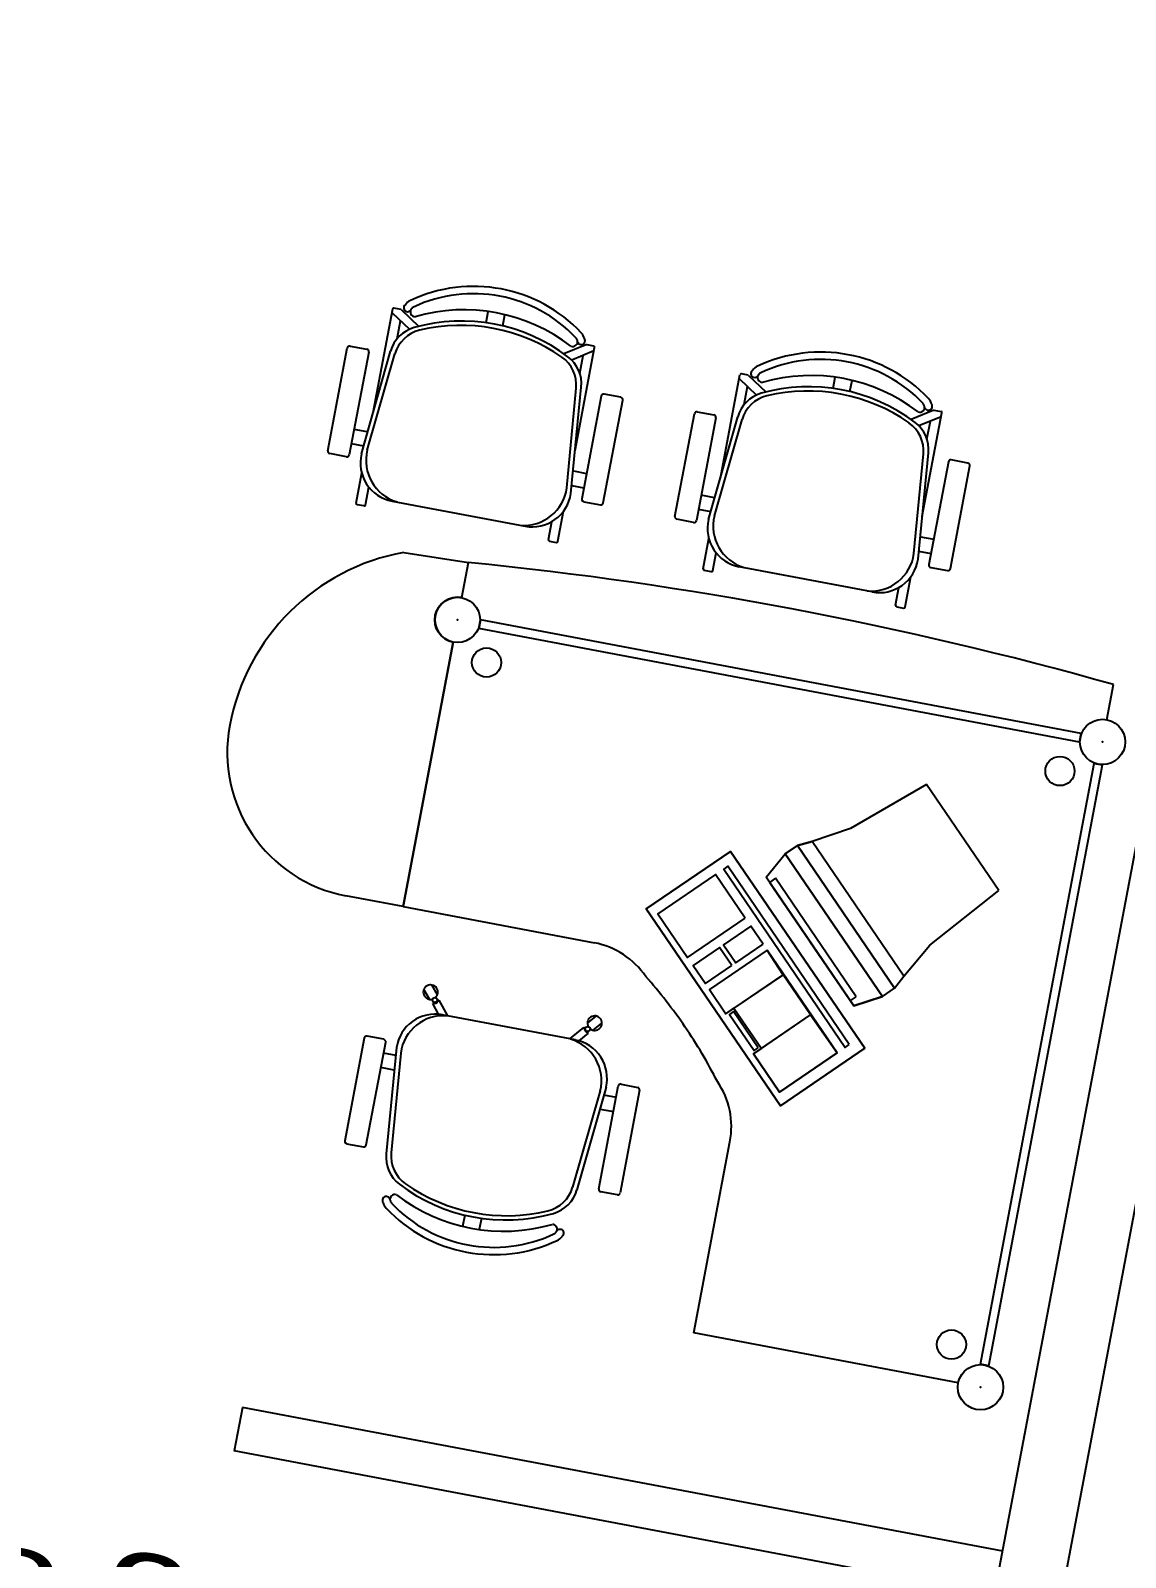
# Model space of a CAD drawing. Header units: inches. Extents: x -18604 to 2753, y -9056 to 3482.
# Drawn here: x -1635.1 to -1387.4, y -4350.7 to -4005.4 of the extents above; entities that cross this region are included whole.
import ezdxf
from ezdxf.enums import TextEntityAlignment as Align

# ---------------------------------------------------------------- set-up
doc = ezdxf.new("R2010")
doc.units = ezdxf.units.IN
for name, color, linetype in [('ESPECARQ', 2, 'Continuous'), ('MOVEIS', 2, 'Continuous'), ('Parede Baixo', 4, 'Continuous'), ('TEXTO', 2, 'Continuous')]:
    doc.layers.add(name, color=color, linetype=linetype)
doc.styles.add('REGUA100', font='GOTHIC.TTF', dxfattribs={"width": 1.4})
doc.styles.add('REGUA60', font='GOTHIC.TTF', dxfattribs={"width": 1.4})

# ---------------------------------------------------------------- blocks, each defined once
blk = doc.blocks.new('INDUNI1')
at = {"color": 0, "style": 'REGUA100', "width": 1.4, "flags": 8}
for tag, p in [('NOME1', (0, 0)), ('NOME2', (0, -4.286))]:
    blk.add_attdef(tag, text='', height=2.5, dxfattribs=at).set_placement(p, align=Align.CENTER)
at = {"layer": 'ESPECARQ', "style": 'REGUA60', "width": 1.4}
blk.add_attdef('AREA', text='', height=1.5, dxfattribs=at).set_placement((0, -7.813), align=Align.CENTER)
at = {"layer": 'ESPECARQ', "style": 'REGUA60', "width": 1.4, "flags": 8}
for tag, p in [('PISO', (0, -10.313)), ('REVPAR', (0, -12.813)), ('PEDIR', (0, -15.313))]:
    blk.add_attdef(tag, text='', height=1.5, dxfattribs=at).set_placement(p, align=Align.CENTER)

msp = doc.modelspace()

# ---------------------------------------------------------------- linework, layer by layer
at = {"layer": 'MOVEIS'}
for p, q in [((-1557.61, -4091.72, -1817.95), (-1553.18, -4068.3, -1817.95)), ((-1553.35, -4069.2, -1817.95), (-1549.42, -4072.94, -1817.95)), ((-1551.3, -4068.43, -1817.95), (-1552.92, -4068.13, -1817.95)), ((-1551.31, -4068.43, -1817.95), (-1547.27, -4072.27, -1817.95)), ((-1532.08, -4071.46, -1817.95), (-1531.6, -4068.92, -1817.95)), ((-1528.3, -4072.17, -1817.95), (-1527.82, -4069.63, -1817.95)), ((-1552.22, -4075.08, -1817.95), (-1551.45, -4071.01, -1817.95)), ((-1567.87, -4100.41, -1817.95), (-1563.48, -4077.17, -1817.95)), ((-1562.84, -4076.73, -1817.95), (-1559.05, -4077.45, -1817.95)), ((-1560.27, -4101.11, -1817.95), (-1553.68, -4077.87, -1817.95)), ((-1509.29, -4076.38, -1817.95), (-1514.45, -4078.48, -1817.95)), ((-1507.68, -4077.84, -1817.95), (-1512.7, -4079.89, -1817.95)), ((-1511.94, -4100.36, -1817.95), (-1507.53, -4077.05, -1817.95)), ((-1509.3, -4076.38, -1817.95), (-1507.79, -4076.66, -1817.95)), ((-1558.61, -4078.09, -1817.95), (-1563.01, -4101.33, -1817.95)), ((-1558.94, -4100.24, -1817.95), (-1552.7, -4078.51, -1817.95)), ((-1510.87, -4082.91, -1817.95), (-1510.1, -4078.83, -1817.95)), ((-1479.08, -4106.58, -1817.95), (-1474.67, -4083.27, -1817.95)), ((-1474.82, -4084.06, -1817.95), (-1470.89, -4087.8, -1817.95)), ((-1472.77, -4083.29, -1817.95), (-1474.29, -4083, -1817.95)), ((-1472.78, -4083.29, -1817.95), (-1468.74, -4087.13, -1817.95)), ((-1453.55, -4086.31, -1817.95), (-1453.07, -4083.77, -1817.95)), ((-1449.77, -4087.03, -1817.95), (-1449.29, -4084.49, -1817.95)), ((-1513.81, -4108.78, -1817.95), (-1511.68, -4086.27, -1817.95)), ((-1512.89, -4110.07, -1817.95), (-1510.53, -4086.03, -1817.95)), ((-1506.02, -4088.04, -1817.95), (-1510.42, -4111.28, -1817.95)), ((-1501.6, -4088.32, -1817.95), (-1505.38, -4087.6, -1817.95)), ((-1473.69, -4089.94, -1817.95), (-1472.92, -4085.87, -1817.95)), ((-1505.56, -4112.2, -1817.95), (-1501.16, -4088.96, -1817.95)), ((-1484.31, -4091.59, -1817.95), (-1480.52, -4092.31, -1817.95)), ((-1430.76, -4091.24, -1817.95), (-1435.92, -4093.34, -1817.95)), ((-1430.77, -4091.24, -1817.95), (-1429.15, -4091.54, -1817.95)), ((-1489.34, -4115.27, -1817.95), (-1484.95, -4092.03, -1817.95)), ((-1480.08, -4092.95, -1817.95), (-1484.48, -4116.19, -1817.95)), ((-1481.74, -4115.96, -1817.95), (-1475.15, -4092.73, -1817.95)), ((-1480.41, -4115.1, -1817.95), (-1474.17, -4093.37, -1817.95)), ((-1429.15, -4092.7, -1817.95), (-1434.17, -4094.75, -1817.95)), ((-1433.41, -4115.22, -1817.95), (-1428.98, -4091.8, -1817.95)), ((-1432.34, -4097.76, -1817.95), (-1431.57, -4093.69, -1817.95)), ((-1558.95, -4096.16, -1817.95), (-1561.93, -4095.6, -1817.95)), ((-1563.65, -4101.77, -1817.95), (-1567.44, -4101.05, -1817.95)), ((-1559.71, -4099.37, -1817.95), (-1562.54, -4098.84, -1817.95)), ((-1435.28, -4123.63, -1817.95), (-1433.15, -4101.13, -1817.95)), ((-1434.36, -4124.93, -1817.95), (-1432, -4100.89, -1817.95)), ((-1561.49, -4112.22, -1817.95), (-1560.2, -4105.42, -1817.95)), ((-1512.31, -4104.98, -1817.95), (-1509.34, -4105.55, -1817.95)), ((-1427.49, -4102.9, -1817.95), (-1431.89, -4126.14, -1817.95)), ((-1427.03, -4127.06, -1817.95), (-1422.63, -4103.82, -1817.95)), ((-1423.07, -4103.18, -1817.95), (-1426.85, -4102.46, -1817.95)), ((-1559.33, -4112.63, -1817.95), (-1558.57, -4108.63, -1817.95)), ((-1512.78, -4108.25, -1817.95), (-1509.95, -4108.79, -1817.95)), ((-1553.34, -4111.77, -1817.95), (-1523.24, -4117.47, -1817.95)), ((-1509.98, -4111.92, -1817.95), (-1506.2, -4112.64, -1817.95)), ((-1480.42, -4111.02, -1817.95), (-1483.4, -4110.45, -1817.95)), ((-1559.71, -4112.89, -1817.95), (-1561.23, -4112.6, -1817.95)), ((-1515.82, -4120.86, -1817.95), (-1514.53, -4114.06, -1817.95)), ((-1481.18, -4114.23, -1817.95), (-1484.01, -4113.7, -1817.95)), ((-1517.98, -4120.45, -1817.95), (-1517.22, -4116.46, -1817.95)), ((-1485.12, -4116.62, -1817.95), (-1488.91, -4115.91, -1817.95)), ((-1517.71, -4120.84, -1817.95), (-1516.2, -4121.12, -1817.95)), ((-1482.96, -4127.08, -1817.95), (-1481.67, -4120.28, -1817.95)), ((-1433.78, -4119.84, -1817.95), (-1430.81, -4120.4, -1817.95)), ((-1550.68, -4123.39, -1817.95), (-1536.08, -4125.68, -1817.95)), ((-1537.59, -4133.62, -1817.95), (-1536.08, -4125.68, -1817.95)), ((-1537.59, -4133.62, -1817.95), (-1536.08, -4125.68, -1817.95)), ((-1480.8, -4127.48, -1817.95), (-1480.04, -4123.49, -1817.95)), ((-1434.25, -4123.11, -1817.95), (-1431.42, -4123.65, -1817.95)), ((-1481.18, -4127.75, -1817.95), (-1482.7, -4127.46, -1817.95)), ((-1444.71, -4132.33, -1817.95), (-1474.81, -4126.63, -1817.95)), ((-1437.29, -4135.72, -1817.95), (-1436, -4128.92, -1817.95)), ((-1431.45, -4126.78, -1817.95), (-1427.67, -4127.49, -1817.95)), ((-1439.45, -4135.31, -1817.95), (-1438.69, -4131.32, -1817.95)), ((-1439.18, -4135.69, -1817.95), (-1437.67, -4135.98, -1817.95)), ((-1533.69, -4140.57, -1817.95), (-1533.33, -4138.63, -1817.95)), ((-1533.33, -4138.63, -1817.95), (-1533.69, -4140.57, -1817.95)), ((-1397.47, -4164.33, -1817.95), (-1533.33, -4138.63, -1817.95)), ((-1397.47, -4164.33, -1817.95), (-1533.33, -4138.63, -1817.95)), ((-1397.83, -4166.28, -1817.95), (-1533.69, -4140.57, -1817.95)), ((-1397.83, -4166.28, -1817.95), (-1533.69, -4140.57, -1817.95)), ((-1539.49, -4143.67, -1817.95), (-1550.81, -4203.5, -1817.95)), ((-1550.81, -4203.5, -1817.95), (-1539.49, -4143.67, -1817.95)), ((-1391.67, -4161.23, -1817.95), (-1390.17, -4153.28, -1817.95)), ((-1397.83, -4166.28, -1817.95), (-1397.47, -4164.33, -1817.95)), ((-1397.47, -4164.33, -1817.95), (-1397.83, -4166.28, -1817.95)), ((-1420.25, -4306.96, -1817.95), (-1394.55, -4171.1, -1817.95)), ((-1420.25, -4306.96, -1817.95), (-1394.55, -4171.1, -1817.95)), ((-1392.6, -4171.46, -1817.95), (-1394.55, -4171.1, -1817.95)), ((-1394.55, -4171.1, -1817.95), (-1392.6, -4171.46, -1817.95)), ((-1418.31, -4307.32, -1817.95), (-1392.6, -4171.46, -1817.95)), ((-1418.31, -4307.32, -1817.95), (-1392.6, -4171.46, -1817.95)), ((-1432.47, -4175.85, -1819.05), (-1449.64, -4185.82, -1819.05)), ((-1416.11, -4199.84, -1819.05), (-1432.47, -4175.85, -1819.05)), ((-1449.64, -4185.82, -1819.05), (-1458.3, -4188.73, -1816.85)), ((-1495.85, -4204.01, -1815.75), (-1476.76, -4191, -1815.75)), ((-1476.76, -4191, -1815.75), (-1446.4, -4235.53, -1815.75)), ((-1468.74, -4196.85, -1815.75), (-1464.38, -4191.54, -1815.75)), ((-1461.65, -4189.68, -1816.85), (-1464.38, -4191.54, -1815.75)), ((-1464.38, -4191.54, -1815.75), (-1461.65, -4189.68, -1815.75)), ((-1464.38, -4191.54, -1815.75), (-1442.38, -4223.81, -1815.75)), ((-1442.38, -4223.81, -1815.75), (-1464.38, -4191.54, -1815.75)), ((-1458.3, -4188.73, -1816.85), (-1461.65, -4189.68, -1816.85)), ((-1461.65, -4189.68, -1816.85), (-1458.3, -4188.73, -1816.85)), ((-1439.65, -4221.95, -1816.85), (-1461.65, -4189.68, -1816.85)), ((-1439.65, -4221.95, -1815.75), (-1461.65, -4189.68, -1815.75)), ((-1477.41, -4194.37, -1815.75), (-1478.32, -4194.99, -1815.75)), ((-1478.32, -4194.99, -1815.75), (-1450.83, -4235.32, -1815.75)), ((-1449.92, -4234.7, -1815.75), (-1477.41, -4194.37, -1815.75)), ((-1480.16, -4196.24, -1815.75), (-1493.2, -4205.13, -1815.75)), ((-1473.43, -4206.1, -1815.75), (-1480.16, -4196.24, -1815.75)), ((-1458.83, -4211.39, -1815.75), (-1468.74, -4196.85, -1815.75)), ((-1466.6, -4197.07, -1815.75), (-1467.96, -4198, -1815.75)), ((-1449.7, -4224.79, -1815.75), (-1467.96, -4198, -1815.75)), ((-1448.34, -4223.86, -1815.75), (-1466.6, -4197.07, -1815.75)), ((-1550.81, -4203.5, -1817.95), (-1563.78, -4201.04, -1817.95)), ((-1456.81, -4214.36, -1810.25), (-1467.19, -4199.14, -1810.25)), ((-1431.67, -4212.18, -1819.05), (-1416.11, -4199.84, -1819.05)), ((-1550.81, -4203.5, -1817.95), (-1507.57, -4211.68, -1817.95)), ((-1495.85, -4204.01, -1815.75), (-1495.85, -4204.01, -1817.95)), ((-1465.48, -4248.55, -1817.95), (-1495.85, -4204.01, -1817.95)), ((-1465.48, -4248.55, -1815.75), (-1495.85, -4204.01, -1815.75)), ((-1493.2, -4205.13, -1815.75), (-1486.48, -4214.99, -1815.75)), ((-1486.48, -4214.99, -1815.75), (-1473.43, -4206.1, -1815.75)), ((-1472.19, -4207.92, -1815.75), (-1478.34, -4212.11, -1815.75)), ((-1469.41, -4212.01, -1815.75), (-1472.19, -4207.92, -1815.75)), ((-1452.76, -4208.58, -1815.75), (-1442.38, -4223.81, -1815.75)), ((-1478.34, -4212.11, -1815.75), (-1475.55, -4216.2, -1815.75)), ((-1475.55, -4216.2, -1815.75), (-1469.41, -4212.01, -1815.75)), ((-1458.83, -4211.39, -1815.75), (-1448.92, -4225.94, -1815.75)), ((-1437.54, -4219.18, -1816.85), (-1431.67, -4212.18, -1819.05)), ((-1479.25, -4212.73, -1815.75), (-1485.24, -4216.81, -1815.75)), ((-1468.48, -4213.37, -1815.75), (-1481.52, -4222.26, -1815.75)), ((-1476.46, -4216.82, -1815.75), (-1479.25, -4212.73, -1815.75)), ((-1452.66, -4236.57, -1815.75), (-1468.48, -4213.37, -1815.75)), ((-1485.24, -4216.81, -1815.75), (-1482.45, -4220.9, -1815.75)), ((-1482.45, -4220.9, -1815.75), (-1476.46, -4216.82, -1815.75)), ((-1439.65, -4221.95, -1816.85), (-1437.54, -4219.18, -1816.85)), ((-1439.65, -4221.95, -1816.85), (-1437.54, -4219.18, -1816.85)), ((-1544.9, -4224.45, -1817.95), (-1546.15, -4222.21, -1817.95)), ((-1543.09, -4223.44, -1817.95), (-1544.34, -4221.2, -1817.95)), ((-1481.52, -4222.26, -1815.75), (-1477.81, -4227.72, -1815.75)), ((-1442.38, -4223.81, -1815.75), (-1439.65, -4221.95, -1816.85)), ((-1442.38, -4223.81, -1815.75), (-1439.65, -4221.95, -1815.75)), ((-1544.14, -4225.41, -1817.95), (-1543.96, -4225.31, -1817.95)), ((-1542.82, -4227.79, -1817.95), (-1544.14, -4225.41, -1817.95)), ((-1542.89, -4224.71, -1817.95), (-1542.7, -4224.61, -1817.95)), ((-1540.71, -4228.19, -1817.95), (-1542.7, -4224.61, -1817.95)), ((-1449.7, -4224.79, -1815.75), (-1448.34, -4223.86, -1815.75)), ((-1449.7, -4224.79, -1815.75), (-1449.7, -4224.79, -1815.75)), ((-1449.7, -4224.79, -1815.75), (-1449.7, -4224.79, -1815.75)), ((-1448.92, -4225.94, -1815.75), (-1442.38, -4223.81, -1815.75)), ((-1511.86, -4233.65, -1817.95), (-1541.97, -4227.95, -1817.95)), ((-1509.16, -4229.86, -1817.95), (-1507.18, -4228.23, -1817.95)), ((-1507.85, -4231.46, -1817.95), (-1505.86, -4229.83, -1817.95)), ((-1477.81, -4227.72, -1815.75), (-1475.99, -4226.48, -1815.75)), ((-1476.13, -4227.24, -1815.75), (-1477.04, -4227.86, -1815.75)), ((-1477.04, -4227.86, -1815.75), (-1471.46, -4236.04, -1815.75)), ((-1470.56, -4235.42, -1815.75), (-1476.13, -4227.24, -1815.75)), ((-1475.99, -4226.48, -1815.75), (-1469.79, -4235.57, -1815.75)), ((-1559.65, -4233.22, -1817.95), (-1564.04, -4256.46, -1817.95)), ((-1555.22, -4233.5, -1817.95), (-1559, -4232.79, -1817.95)), ((-1513.12, -4233.41, -1817.95), (-1509.96, -4230.8, -1817.95)), ((-1511.01, -4233.81, -1817.95), (-1508.91, -4232.08, -1817.95)), ((-1509.82, -4230.97, -1817.95), (-1509.96, -4230.8, -1817.95)), ((-1508.91, -4232.08, -1817.95), (-1509.04, -4231.92, -1817.95)), ((-1559.18, -4257.38, -1817.95), (-1554.78, -4234.15, -1817.95)), ((-1552.43, -4237.17, -1817.95), (-1555.25, -4236.63, -1817.95)), ((-1552.32, -4235.35, -1817.95), (-1554.67, -4259.39, -1817.95)), ((-1551.39, -4236.65, -1817.95), (-1553.52, -4259.15, -1817.95)), ((-1469.79, -4235.57, -1815.75), (-1471.61, -4236.81, -1815.75)), ((-1471.46, -4236.04, -1815.75), (-1470.56, -4235.42, -1815.75)), ((-1465.71, -4245.46, -1815.75), (-1452.66, -4236.57, -1815.75)), ((-1446.4, -4235.53, -1815.75), (-1465.48, -4248.55, -1815.75)), ((-1450.83, -4235.32, -1815.75), (-1449.92, -4234.7, -1815.75)), ((-1552.89, -4240.44, -1817.95), (-1555.87, -4239.88, -1817.95)), ((-1471.61, -4236.81, -1815.75), (-1465.71, -4245.46, -1815.75)), ((-1506.27, -4245.18, -1817.95), (-1512.5, -4266.92, -1817.95)), ((-1504.93, -4244.32, -1817.95), (-1511.52, -4267.55, -1817.95)), ((-1506.59, -4267.33, -1817.95), (-1502.19, -4244.1, -1817.95)), ((-1505.49, -4246.05, -1817.95), (-1502.66, -4246.58, -1817.95)), ((-1497.33, -4245.02, -1817.95), (-1501.73, -4268.25, -1817.95)), ((-1501.55, -4243.66, -1817.95), (-1497.77, -4244.37, -1817.95)), ((-1506.25, -4249.26, -1817.95), (-1503.28, -4249.83, -1817.95)), ((-1465.48, -4248.55, -1815.75), (-1465.48, -4248.55, -1817.95)), ((-1563.61, -4257.11, -1817.95), (-1559.82, -4257.82, -1817.95)), ((-1485.08, -4299.9, -1817.95), (-1476.9, -4256.66, -1817.95)), ((-1502.37, -4268.69, -1817.95), (-1506.15, -4267.98, -1817.95)), ((-1536.9, -4273.25, -1817.95), (-1537.39, -4275.79, -1817.95)), ((-1533.12, -4273.97, -1817.95), (-1533.6, -4276.51, -1817.95)), ((-1425.26, -4311.21, -1817.95), (-1485.08, -4299.9, -1817.95)), ((-1418.31, -4307.32, -1817.95), (-1420.25, -4306.96, -1817.95)), ((-1420.25, -4306.96, -1817.95), (-1418.31, -4307.32, -1817.95))]:
    msp.add_line(p, q, dxfattribs=at)
at = {"layer": 'MOVEIS', "extrusion": (-0.826234, -0.563328, 0)}
for p, q in [((-1461.65, -4189.68, -1815.75), (-1461.65, -4189.68, -1816.85)), ((-1439.65, -4221.95, -1815.75), (-1439.65, -4221.95, -1816.85))]:
    msp.add_line(p, q, dxfattribs=at)
at = {"layer": 'MOVEIS'}
for centre, radius in [((-1538.54, -4138.65, -1817.95), 5.12), ((-1538.54, -4138.65, -1817.95), 5.12), ((-1531.96, -4148.29, -1817.95), 3.3), ((-1392.62, -4166.25, -1817.95), 5.12), ((-1392.62, -4166.25, -1817.95), 5.12), ((-1392.62, -4166.25, -1817.95), 5.12), ((-1392.62, -4166.25, -1817.95), 5.12), ((-1402.26, -4172.83, -1817.95), 3.3), ((-1543.64, -4224.61, -1817.95), 0.55), ((-1509.08, -4231.15, -1817.95), 0.55), ((-1426.8, -4302.53, -1817.95), 3.3), ((-1420.23, -4312.17, -1817.95), 5.12), ((-1420.23, -4312.17, -1817.95), 5.12)]:
    msp.add_circle(centre, radius, dxfattribs=at)
for centre, radius, start, end in [((-1534.92, -4096.81, -1817.95), 33.58, 43.41, 115.1625), ((-1549.85, -4068.09, -1817.95), 0.86, 123.9607, 319.4754), ((-1547.88, -4069.15, -1817.95), 3.03, 115.8291, 144.1408), ((-1534.92, -4096.81, -1817.95), 31.93, 43.4304, 115.1421), ((-1534.92, -4096.81, -1817.95), 31.93, 43.4304, 115.1421), ((-1552.96, -4068.34, -1817.95), 0.22, 79.2862, 169.2862), ((-1548.1, -4068.99, -1817.95), 1.1, 144.1408, 268.9568), ((-1548.1, -4068.99, -1817.95), 1.1, 144.1408, 268.9568), ((-1547.88, -4069.15, -1817.95), 1.37, 116.1561, 144.1408), ((-1547.88, -4069.15, -1817.95), 1.37, 116.1561, 144.1408), ((-1537.11, -4108.37, -1817.95), 39.84, 52.5237, 106.0488), ((-1537.11, -4108.37, -1817.95), 39.84, 52.5237, 106.0488), ((-1546.27, -4079.97, -1817.95), 7.7, 105.6815, 164.165), ((-1545.3, -4080.63, -1817.95), 7.7, 103.5502, 163.9864), ((-1537.59, -4110.91, -1817.95), 39.84, 52.891, 105.6815), ((-1537.77, -4111.88, -1817.95), 39.84, 55.0223, 103.5502), ((-1512.75, -4075.79, -1817.95), 3.03, 14.4317, 42.7434), ((-1562.94, -4077.27, -1817.95), 0.55, 79.2862, 169.2862), ((-1559.15, -4077.99, -1817.95), 0.55, 349.2862, 79.2862), ((-1512.48, -4075.72, -1817.95), 1.1, 249.6157, 14.4317), ((-1512.48, -4075.72, -1817.95), 1.1, 249.6157, 14.4317), ((-1512.75, -4075.79, -1817.95), 1.37, 14.4317, 42.4164), ((-1512.75, -4075.79, -1817.95), 1.37, 14.4317, 42.4164), ((-1510.53, -4075.53, -1817.95), 0.86, 199.0971, 34.6118), ((-1507.85, -4076.99, -1817.95), 0.33, 349.2862, 79.2862), ((-1519.35, -4085.54, -1817.95), 7.7, 354.5861, 55.0223), ((-1518.2, -4085.28, -1817.95), 7.7, 354.4075, 52.891), ((-1469.35, -4084, -1817.95), 3.03, 115.8291, 144.1408), ((-1456.39, -4111.67, -1817.95), 33.58, 43.41, 115.1625), ((-1456.39, -4111.67, -1817.95), 31.93, 43.4304, 115.1421), ((-1456.39, -4111.67, -1817.95), 31.93, 43.4304, 115.1421), ((-1474.35, -4083.33, -1817.95), 0.33, 79.2862, 169.2862), ((-1471.32, -4082.95, -1817.95), 0.86, 123.9607, 319.4754), ((-1469.57, -4083.84, -1817.95), 1.1, 144.1408, 268.9568), ((-1469.57, -4083.84, -1817.95), 1.1, 144.1408, 268.9568), ((-1469.35, -4084, -1817.95), 1.37, 116.1561, 144.1408), ((-1469.35, -4084, -1817.95), 1.37, 116.1561, 144.1408), ((-1458.58, -4123.23, -1817.95), 39.84, 52.5237, 106.0488), ((-1458.58, -4123.23, -1817.95), 39.84, 52.5237, 106.0488), ((-1505.48, -4088.14, -1817.95), 0.55, 79.2862, 169.2862), ((-1467.74, -4094.83, -1817.95), 7.7, 105.6815, 164.165), ((-1466.77, -4095.49, -1817.95), 7.7, 103.5502, 163.9864), ((-1459.06, -4125.77, -1817.95), 39.84, 52.891, 105.6815), ((-1459.24, -4126.73, -1817.95), 39.84, 55.0223, 103.5502), ((-1501.7, -4088.86, -1817.95), 0.55, 349.2862, 79.2862), ((-1484.41, -4092.13, -1817.95), 0.55, 79.2862, 169.2862), ((-1433.96, -4090.58, -1817.95), 1.1, 249.6157, 14.4317), ((-1433.96, -4090.58, -1817.95), 1.1, 249.6157, 14.4317), ((-1434.22, -4090.65, -1817.95), 1.37, 14.4317, 42.4164), ((-1434.22, -4090.65, -1817.95), 1.37, 14.4317, 42.4164), ((-1432, -4090.39, -1817.95), 0.86, 199.0971, 34.6118), ((-1434.22, -4090.65, -1817.95), 3.03, 14.4317, 42.7434), ((-1429.19, -4091.76, -1817.95), 0.22, 349.2862, 79.2862), ((-1480.62, -4092.85, -1817.95), 0.55, 349.2862, 79.2862), ((-1440.82, -4100.4, -1817.95), 7.7, 354.5861, 55.0223), ((-1439.67, -4100.14, -1817.95), 7.7, 354.4075, 52.891), ((-1567.33, -4100.51, -1817.95), 0.55, 169.2862, 259.2862), ((-1563.55, -4101.23, -1817.95), 0.55, 259.2862, 349.2862), ((-1551.71, -4103.13, -1817.95), 8.8, 166.717, 259.2862), ((-1549.47, -4102.59, -1817.95), 9.76, 166.034, 253.6938), ((-1426.95, -4103, -1817.95), 0.55, 79.2862, 169.2862), ((-1423.17, -4103.72, -1817.95), 0.55, 349.2862, 79.2862), ((-1523.49, -4107.51, -1817.95), 9.76, 264.8787, 352.5385), ((-1561.17, -4112.28, -1817.95), 0.33, 169.2862, 259.2862), ((-1521.6, -4108.82, -1817.95), 8.8, 259.2862, 351.8555), ((-1509.88, -4111.38, -1817.95), 0.55, 169.2862, 259.2862), ((-1506.1, -4112.1, -1817.95), 0.55, 259.2862, 349.2862), ((-1559.65, -4112.57, -1817.95), 0.33, 259.2862, 349.2862), ((-1488.8, -4115.37, -1817.95), 0.55, 169.2862, 259.2862), ((-1470.94, -4117.45, -1817.95), 9.76, 166.034, 253.6938), ((-1485.02, -4116.08, -1817.95), 0.55, 259.2862, 349.2862), ((-1473.18, -4117.98, -1817.95), 8.8, 166.717, 259.2862), ((-1517.65, -4120.51, -1817.95), 0.33, 169.2862, 259.2862), ((-1516.14, -4120.8, -1817.95), 0.33, 259.2862, 349.2862), ((-1541.93, -4171.59, -1817.95), 48.99, 100.2915, 169.2862), ((-1618.11, -4958.61, -1817.95), 836.96, 74.19664, 84.37586), ((-1444.96, -4122.37, -1817.95), 9.76, 264.8787, 352.5385), ((-1443.07, -4123.68, -1817.95), 8.8, 259.2862, 351.8555), ((-1431.35, -4126.24, -1817.95), 0.55, 169.2862, 259.2862), ((-1482.64, -4127.14, -1817.95), 0.33, 169.2862, 259.2862), ((-1481.12, -4127.42, -1817.95), 0.33, 259.2862, 349.2862), ((-1427.57, -4126.95, -1817.95), 0.55, 259.2862, 349.2862), ((-1538.54, -4138.65, -1817.95), 5.12, 79.2862, 259.2862), ((-1439.12, -4135.37, -1817.95), 0.33, 169.2862, 259.2862), ((-1437.61, -4135.66, -1817.95), 0.33, 259.2862, 349.2862), ((-1557.64, -4168.62, -1817.95), 33, 169.2862, 259.2862), ((-1510.95, -4229.51, -1817.95), 18.15, 34.2862, 79.2862), ((-1581.23, -4294.85, -1817.95), 113.94, 34.2862, 41.5418), ((-1544.62, -4222.82, -1817.95), 1.65, 310.7499, 286.5701), ((-1543.69, -4224.53, -1817.95), 0.825, 250.9268, 347.3062), ((-1543.6, -4236.6, -1817.95), 8.8, 79.2862, 171.8555), ((-1541.71, -4237.91, -1817.95), 9.76, 84.8787, 172.5385), ((-1507.51, -4229.84, -1817.95), 1.65, 232.0024, 207.8226), ((-1559.11, -4233.33, -1817.95), 0.55, 79.2862, 169.2862), ((-1509.01, -4231.09, -1817.95), 0.825, 171.2663, 267.6457), ((-1581.23, -4294.85, -1817.95), 113.94, 27.0307, 34.2862), ((-1555.32, -4234.04, -1817.95), 0.55, 349.2862, 79.2862), ((-1515.73, -4242.83, -1817.95), 9.76, 346.034, 73.6938), ((-1513.5, -4242.3, -1817.95), 8.8, 346.717, 79.2862), ((-1501.65, -4244.2, -1817.95), 0.55, 79.2862, 169.2862), ((-1494.73, -4253.29, -1817.95), 18.15, 349.2862, 34.2862), ((-1497.87, -4244.91, -1817.95), 0.55, 349.2862, 79.2862), ((-1563.5, -4256.56, -1817.95), 0.55, 169.2862, 259.2862), ((-1559.72, -4257.28, -1817.95), 0.55, 259.2862, 349.2862), ((-1547.01, -4260.14, -1817.95), 7.7, 174.4075, 232.891), ((-1545.86, -4259.88, -1817.95), 7.7, 174.5861, 235.0223), ((-1527.62, -4234.51, -1817.95), 39.84, 232.891, 285.6815), ((-1527.43, -4233.55, -1817.95), 39.84, 235.0223, 283.5502), ((-1519.9, -4264.79, -1817.95), 7.7, 283.5502, 343.9864), ((-1518.93, -4265.45, -1817.95), 7.7, 285.6815, 344.165), ((-1506.05, -4267.44, -1817.95), 0.55, 169.2862, 259.2862), ((-1554.67, -4269.9, -1817.95), 0.86, 19.0971, 214.6118), ((-1552.45, -4269.63, -1817.95), 3.03, 194.4317, 222.7434), ((-1552.72, -4269.7, -1817.95), 1.1, 69.6157, 194.4317), ((-1552.72, -4269.7, -1817.95), 1.1, 69.6157, 194.4317), ((-1552.45, -4269.63, -1817.95), 1.37, 194.4317, 222.4164), ((-1552.45, -4269.63, -1817.95), 1.37, 194.4317, 222.4164), ((-1530.28, -4248.61, -1817.95), 31.93, 223.4304, 295.1421), ((-1530.28, -4248.61, -1817.95), 31.93, 223.4304, 295.1421), ((-1528.1, -4237.05, -1817.95), 39.84, 232.5237, 286.0488), ((-1528.1, -4237.05, -1817.95), 39.84, 232.5237, 286.0488), ((-1502.27, -4268.15, -1817.95), 0.55, 259.2862, 349.2862), ((-1530.28, -4248.61, -1817.95), 33.58, 223.41, 295.1625), ((-1517.1, -4276.44, -1817.95), 1.1, 324.1408, 88.9568), ((-1517.1, -4276.44, -1817.95), 1.1, 324.1408, 88.9568), ((-1517.33, -4276.28, -1817.95), 1.38, 296.1561, 324.1408), ((-1517.33, -4276.28, -1817.95), 1.38, 296.1561, 324.1408), ((-1515.35, -4277.33, -1817.95), 0.86, 303.9607, 139.4754), ((-1517.33, -4276.28, -1817.95), 3.03, 295.8291, 324.1408)]:
    msp.add_arc(centre, radius, start, end, dxfattribs=at)
for p in [(-1538.54, -4138.65, -1817.95), (-1538.54, -4138.65, -1817.95), (-1538.54, -4138.65, -1817.95), (-1538.54, -4138.65, -1817.95), (-1392.62, -4166.25, -1817.95), (-1392.62, -4166.25, -1817.95), (-1392.62, -4166.25, -1817.95), (-1392.62, -4166.25, -1817.95), (-1392.62, -4166.25, -1817.95), (-1420.23, -4312.17, -1817.95), (-1420.23, -4312.17, -1817.95)]:
    msp.add_point(p, dxfattribs=at)
for points in [[(-1446.4, -4235.53, -1815.75), (-1476.76, -4191, -1815.75), (-1495.85, -4204.01, -1815.75), (-1465.48, -4248.55, -1815.75)], [(-1442.38, -4223.81, -1815.75), (-1448.92, -4225.94, -1815.75), (-1468.74, -4196.85, -1815.75), (-1464.38, -4191.54, -1815.75)], [(-1439.65, -4221.95, -1815.75), (-1461.65, -4189.68, -1815.75), (-1464.38, -4191.54, -1815.75), (-1442.38, -4223.81, -1815.75)], [(-1437.54, -4219.18, -1816.85), (-1458.3, -4188.73, -1816.85), (-1461.65, -4189.68, -1816.85), (-1439.65, -4221.95, -1816.85)], [(-1449.92, -4234.7, -1815.75), (-1477.41, -4194.37, -1815.75), (-1478.32, -4194.99, -1815.75), (-1450.83, -4235.32, -1815.75)], [(-1473.43, -4206.1, -1815.75), (-1480.16, -4196.24, -1815.75), (-1493.2, -4205.13, -1815.75), (-1486.48, -4214.99, -1815.75)], [(-1495.85, -4204.01, -1815.75), (-1495.85, -4204.01, -1817.95), (-1465.48, -4248.55, -1817.95), (-1465.48, -4248.55, -1815.75)], [(-1469.41, -4212.01, -1815.75), (-1472.19, -4207.92, -1815.75), (-1478.34, -4212.11, -1815.75), (-1475.55, -4216.2, -1815.75)], [(-1476.46, -4216.82, -1815.75), (-1479.25, -4212.73, -1815.75), (-1485.24, -4216.81, -1815.75), (-1482.45, -4220.9, -1815.75)], [(-1468.48, -4213.37, -1815.75), (-1481.52, -4222.26, -1815.75), (-1477.81, -4227.72, -1815.75), (-1464.84, -4218.88, -1815.75)], [(-1458.65, -4227.97, -1815.75), (-1464.84, -4218.88, -1815.75), (-1475.99, -4226.48, -1815.75), (-1469.79, -4235.57, -1815.75)], [(-1470.56, -4235.42, -1815.75), (-1476.13, -4227.24, -1815.75), (-1477.04, -4227.86, -1815.75), (-1471.46, -4236.04, -1815.75)], [(-1452.66, -4236.57, -1815.75), (-1465.71, -4245.46, -1815.75), (-1471.61, -4236.81, -1815.75), (-1458.65, -4227.97, -1815.75)]]:
    msp.add_3dface(points, dxfattribs=at)
at = {"layer": 'Parede Baixo'}
for p, q in [((-1477.49, -4678.43, -1754.51), (-1350.15, -4005.38, -1754.51)), ((-1462.75, -4681.22, -1754.51), (-1335.41, -4008.16, -1754.51)), ((-1587.16, -4316.74, -1754.51), (-1589.02, -4326.57, -1754.51)), ((-1415.21, -4349.27, -1754.51), (-1587.16, -4316.74, -1754.51)), ((-1417.07, -4359.1, -1754.51), (-1589.02, -4326.57, -1754.51))]:
    msp.add_line(p, q, dxfattribs=at)

# ---------------------------------------------------------------- block references
at = {"layer": 'TEXTO'}
ref = msp.add_blockref('INDUNI1', (-1672.07, -4356.84, -1817.95), dxfattribs=dict(at, xscale=7.499999999995258, yscale=7.499999999992724, zscale=7.5, rotation=349.2862480787863))
ref.add_attrib('NOME1', 'Módulo 2', dxfattribs={"layer": '0', "color": 0, "height": 18.75, "rotation": 349.2862, "style": 'REGUA100', "width": 1.4, "flags": 8}).set_placement((-1672.07, -4356.84, -1817.95), align=Align.CENTER)
ref.add_attrib('NOME2', 'Piso Cerâmico', dxfattribs={"layer": '0', "color": 0, "height": 15, "rotation": 349.2862, "style": 'REGUA100', "width": 1.4, "flags": 8}).set_placement((-1678.04, -4388.42, -1817.95), align=Align.CENTER)
ref.add_attrib('AREA', 'A: 00 m²', dxfattribs={"layer": 'ESPECARQ', "height": 11.25, "rotation": 349.2862, "style": 'REGUA60', "width": 1.4}).set_placement((-1682.96, -4414.42, -1817.95), align=Align.CENTER)

doc.saveas('drawing.dxf')
